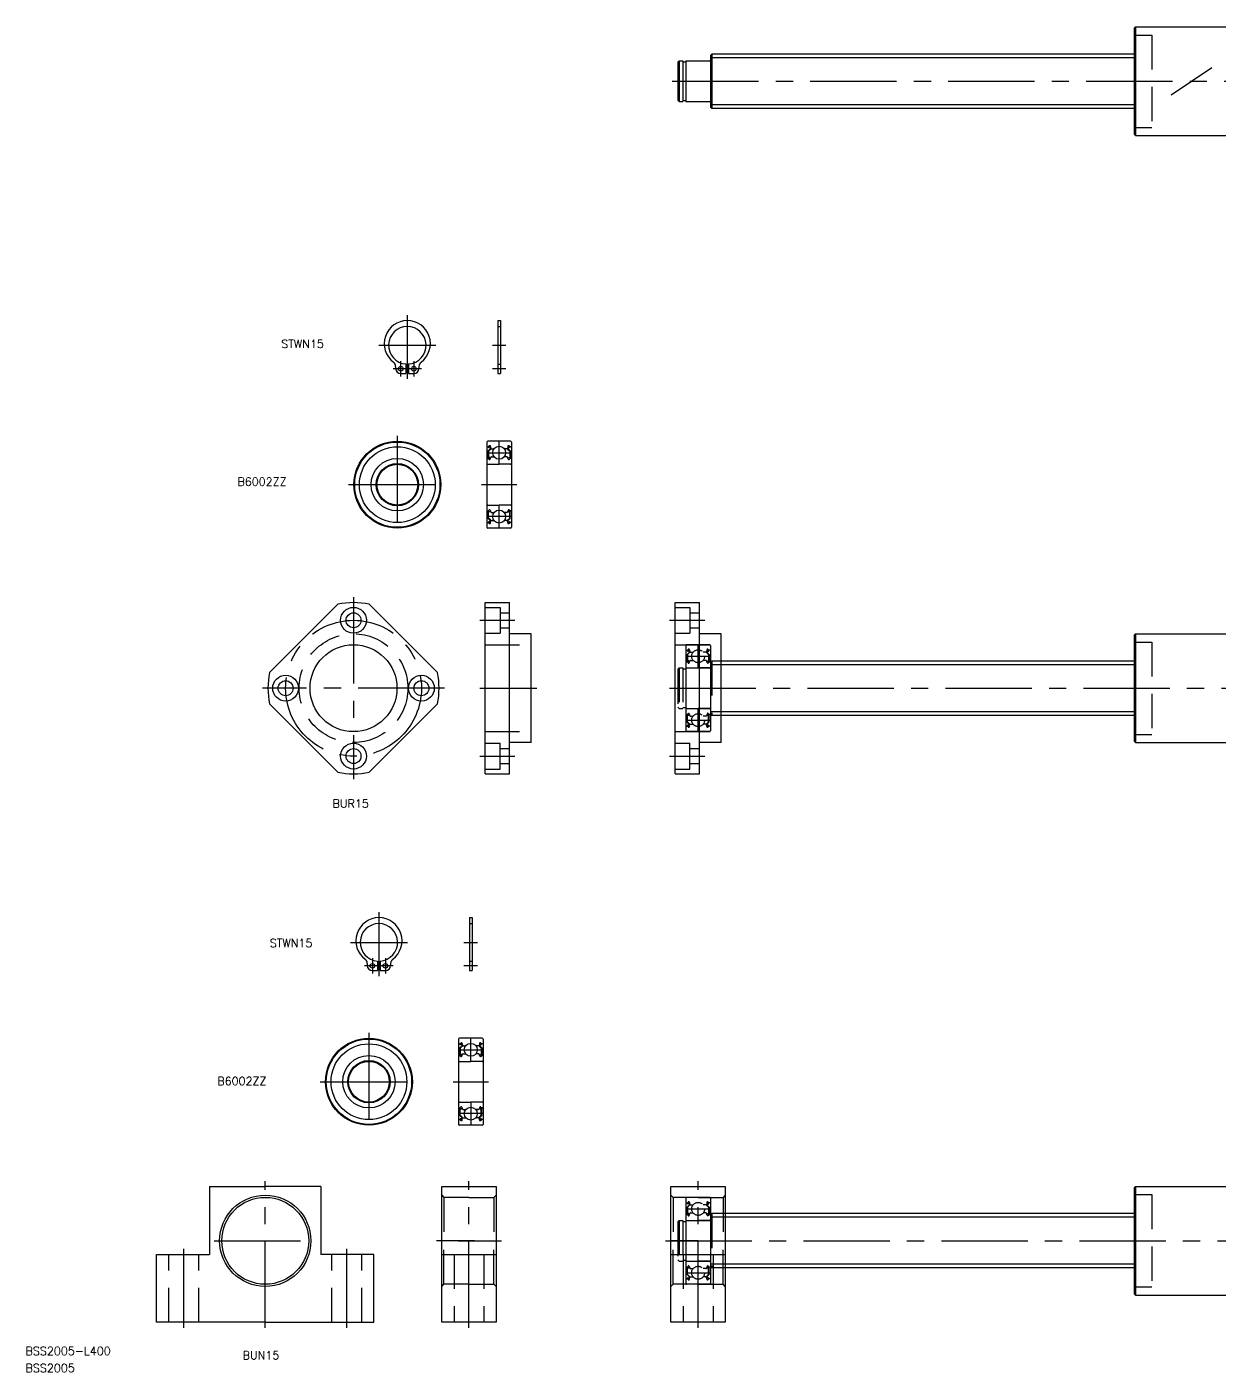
# Model space of a CAD drawing. Extents: x -88 to 787, y -48 to 509.
# Drawn here: x -87.8 to 351.2, y -48.3 to 446.9 of the extents above; entities that cross this region are included whole.
import ezdxf

# ---------------------------------------------------------------- set-up
doc = ezdxf.new("R2010")
doc.units = 0
doc.linetypes.add('CENTER', pattern=[50.8, 31.75, -6.35, 6.35, -6.35])
doc.linetypes.add('DASHED', pattern=[19.05, 12.7, -6.35])
doc.layers.get('0').update_dxf_attribs({"linetype": 'CONTINUOUS'})
doc.layers.add('CENTER', color=1, linetype='CENTER')
doc.styles.get("Standard").update_dxf_attribs({"font": 'txt.shx', "height": 3, "bigfont": 'bigfont.shx'})

msp = doc.modelspace()

# ---------------------------------------------------------------- linework, layer by layer
at = {"color": 7, "linetype": 'CONTINUOUS'}
for p, q in [((319.87, 446.43), (320.37, 446.93)), ((319.87, 446.43), (319.87, 407.43)), ((320.37, 446.93), (320.37, 406.93)), ((320.37, 446.93), (355.87, 446.93)), ((164.37, 436.93), (163.87, 436.43)), ((163.87, 436.43), (163.87, 417.43)), ((319.87, 436.93), (164.37, 436.93)), ((164.37, 436.93), (164.37, 416.93)), ((152.37, 434.43), (151.87, 433.93)), ((151.87, 433.93), (151.87, 419.93)), ((152.37, 434.43), (152.37, 419.43)), ((152.37, 434.43), (153.72, 434.43)), ((153.72, 434.43), (153.72, 419.43)), ((153.72, 434.08), (154.87, 434.08)), ((154.87, 434.43), (154.87, 419.43)), ((154.87, 434.43), (163.67, 434.43)), ((151.87, 419.93), (152.37, 419.43)), ((152.37, 419.43), (153.72, 419.43)), ((153.72, 419.78), (154.87, 419.78)), ((154.87, 419.43), (163.67, 419.43)), ((163.87, 417.43), (164.37, 416.93)), ((319.87, 416.93), (164.37, 416.93)), ((320.37, 406.93), (319.87, 407.43)), ((320.37, 406.93), (355.87, 406.93)), ((85.62, 338.81), (85.62, 319.31)), ((85.62, 338.81), (86.62, 338.81)), ((86.62, 338.81), (86.62, 319.31)), ((48, 321.96), (48, 321.21)), ((51.8, 322.83), (51.8, 319.31)), ((51.8, 321.95), (51.8, 321.95)), ((52.8, 322.83), (52.8, 319.31)), ((56.6, 321.96), (56.6, 321.21)), ((49.9, 319.31), (51.8, 319.31)), ((51.8, 321.07), (51.8, 321.07)), ((52.8, 319.31), (54.7, 319.31)), ((85.62, 319.31), (86.62, 319.31)), ((81.62, 294.1), (81.62, 262.7)), ((81.72, 292.35), (82.18, 292.35)), ((86.12, 294.4), (81.92, 294.4)), ((82.18, 292.35), (82.43, 292.65)), ((82.33, 292.22), (82.59, 292.52)), ((82.49, 292.09), (82.33, 292.22)), ((82.76, 292.46), (82.8, 291.58)), ((82.96, 292.48), (83.02, 291.74)), ((90.32, 294.4), (86.12, 294.4)), ((89.28, 292.48), (89.22, 291.74)), ((89.48, 292.46), (89.44, 291.58)), ((89.91, 292.22), (89.66, 292.52)), ((89.76, 292.09), (89.91, 292.22)), ((90.06, 292.35), (89.81, 292.65)), ((90.52, 292.35), (90.06, 292.35)), ((90.62, 294.1), (90.62, 262.7)), ((81.82, 288.05), (82.12, 288.05)), ((82.8, 291.58), (82.05, 290.83)), ((82.05, 290.83), (82.05, 288.45)), ((82.12, 288.05), (82.4, 287.72)), ((82.36, 291.94), (82.21, 292.07)), ((83, 291.5), (82.25, 290.75)), ((82.25, 290.75), (82.25, 288.45)), ((82.7, 288.45), (82.25, 288.45)), ((82.25, 288.25), (82.7, 288.25)), ((82.36, 291.94), (82.49, 292.09)), ((82.55, 287.65), (82.62, 287.65)), ((82.7, 288.25), (82.7, 288.45)), ((82.8, 287.78), (83.07, 288.52)), ((83, 291.97), (83, 291.5)), ((83.12, 291.65), (84.27, 291.65)), ((83.26, 288.65), (84.27, 288.65)), ((89.12, 291.65), (87.97, 291.65)), ((88.98, 288.65), (87.97, 288.65)), ((89.44, 287.78), (89.17, 288.52)), ((89.24, 291.97), (89.24, 291.5)), ((89.24, 291.5), (89.99, 290.75)), ((89.44, 291.58), (90.19, 290.83)), ((89.54, 288.25), (89.54, 288.45)), ((89.54, 288.45), (89.99, 288.45)), ((89.99, 288.25), (89.54, 288.25)), ((89.69, 287.65), (89.63, 287.65)), ((89.88, 291.94), (89.76, 292.09)), ((90.12, 288.05), (89.85, 287.72)), ((89.88, 291.94), (90.04, 292.07)), ((89.99, 290.75), (89.99, 288.45)), ((90.42, 288.05), (90.12, 288.05)), ((90.19, 290.83), (90.19, 288.45)), ((81.92, 285.9), (86.12, 285.9)), ((90.32, 285.9), (86.12, 285.9)), ((81.82, 268.75), (82.12, 268.75)), ((81.92, 270.9), (86.12, 270.9)), ((82.05, 265.97), (82.05, 268.35)), ((82.12, 268.75), (82.4, 269.08)), ((82.25, 268.55), (82.7, 268.55)), ((82.25, 266.05), (82.25, 268.35)), ((82.7, 268.35), (82.25, 268.35)), ((82.55, 269.15), (82.62, 269.15)), ((82.7, 268.55), (82.7, 268.35)), ((82.8, 269.02), (83.07, 268.28)), ((83.2, 270.9), (83.2, 270.9)), ((83.26, 268.15), (84.27, 268.15)), ((84.17, 270.9), (84.17, 270.9)), ((90.32, 270.9), (86.12, 270.9)), ((88.98, 268.15), (87.97, 268.15)), ((89.44, 269.02), (89.17, 268.28)), ((89.54, 268.55), (89.54, 268.35)), ((89.99, 268.55), (89.54, 268.55)), ((89.54, 268.35), (89.99, 268.35)), ((89.69, 269.15), (89.63, 269.15)), ((90.12, 268.75), (89.85, 269.08)), ((89.99, 266.05), (89.99, 268.35)), ((90.42, 268.75), (90.12, 268.75)), ((90.19, 265.97), (90.19, 268.35)), ((81.72, 264.45), (82.18, 264.45)), ((82.8, 265.22), (82.05, 265.97)), ((82.18, 264.45), (82.43, 264.15)), ((82.36, 264.86), (82.21, 264.73)), ((83, 265.3), (82.25, 266.05)), ((82.49, 264.71), (82.33, 264.58)), ((82.33, 264.58), (82.59, 264.28)), ((82.36, 264.86), (82.49, 264.71)), ((82.76, 264.34), (82.8, 265.22)), ((82.96, 264.32), (83.02, 265.06)), ((83, 264.83), (83, 265.3)), ((83.12, 265.15), (84.27, 265.15)), ((89.12, 265.15), (87.97, 265.15)), ((89.28, 264.32), (89.22, 265.06)), ((89.24, 265.3), (89.99, 266.05)), ((89.24, 264.83), (89.24, 265.3)), ((89.44, 265.22), (90.19, 265.97)), ((89.48, 264.34), (89.44, 265.22)), ((89.91, 264.58), (89.66, 264.28)), ((89.88, 264.86), (89.76, 264.71)), ((89.76, 264.71), (89.91, 264.58)), ((90.06, 264.45), (89.81, 264.15)), ((89.88, 264.86), (90.04, 264.73)), ((90.52, 264.45), (90.06, 264.45)), ((90.32, 262.4), (81.92, 262.4)), ((90.32, 262.4), (86.12, 262.4)), ((1.54, 209.27), (26.69, 234.42)), ((38.31, 234.42), (63.46, 209.27)), ((80.95, 171.96), (80.95, 234.96)), ((80.95, 234.96), (89.95, 234.96)), ((89.95, 171.96), (89.95, 234.96)), ((150.87, 171.96), (150.87, 234.96)), ((150.87, 234.96), (159.87, 234.96)), ((159.87, 171.96), (159.87, 234.96)), ((97.95, 223.46), (89.95, 223.46)), ((97.95, 183.46), (97.95, 223.46)), ((167.87, 223.46), (159.87, 223.46)), ((167.87, 183.46), (167.87, 223.46)), ((319.87, 222.96), (320.37, 223.46)), ((319.87, 222.96), (319.87, 183.96)), ((320.37, 223.46), (355.87, 223.46)), ((320.37, 223.46), (320.37, 183.46)), ((319.87, 213.46), (167.87, 213.46)), ((167.87, 212.11), (163.87, 212.11)), ((1.54, 197.65), (26.69, 172.5)), ((38.31, 172.5), (63.46, 197.65)), ((167.87, 194.81), (163.87, 194.81)), ((319.87, 193.46), (167.87, 193.46)), ((97.95, 183.46), (89.95, 183.46)), ((167.87, 183.46), (159.87, 183.46)), ((320.37, 183.46), (319.87, 183.96)), ((320.37, 183.46), (355.87, 183.46)), ((80.95, 171.96), (89.95, 171.96)), ((150.87, 171.96), (159.87, 171.96)), ((75.17, 118.99), (75.17, 99.49)), ((75.17, 118.99), (76.17, 118.99)), ((76.17, 118.99), (76.17, 99.49)), ((37.55, 102.14), (37.55, 101.39)), ((39.45, 99.49), (41.35, 99.49)), ((41.35, 103.01), (41.35, 99.49)), ((41.35, 102.13), (41.35, 102.13)), ((41.35, 101.25), (41.35, 101.25)), ((42.35, 103.01), (42.35, 99.49)), ((42.35, 99.49), (44.25, 99.49)), ((46.15, 102.14), (46.15, 101.39)), ((75.17, 99.49), (76.17, 99.49)), ((75.67, 74.58), (71.47, 74.58)), ((79.87, 74.58), (75.67, 74.58)), ((71.17, 74.28), (71.17, 42.88)), ((71.27, 72.53), (71.73, 72.53)), ((72.35, 71.77), (71.6, 71.02)), ((71.6, 71.02), (71.6, 68.63)), ((71.73, 72.53), (71.98, 72.83)), ((71.91, 72.12), (71.75, 72.25)), ((72.55, 71.68), (71.8, 70.93)), ((71.8, 70.93), (71.8, 68.63)), ((71.88, 72.41), (72.13, 72.7)), ((72.04, 72.28), (71.88, 72.41)), ((71.91, 72.12), (72.04, 72.28)), ((72.31, 72.64), (72.35, 71.77)), ((72.51, 72.67), (72.57, 71.93)), ((72.55, 72.15), (72.55, 71.68)), ((72.67, 71.83), (73.82, 71.83)), ((78.67, 71.83), (77.52, 71.83)), ((78.83, 72.67), (78.77, 71.93)), ((78.79, 72.15), (78.79, 71.68)), ((78.79, 71.68), (79.54, 70.93)), ((79.03, 72.64), (78.99, 71.77)), ((78.99, 71.77), (79.74, 71.02)), ((79.46, 72.41), (79.21, 72.7)), ((79.3, 72.28), (79.46, 72.41)), ((79.43, 72.12), (79.3, 72.28)), ((79.61, 72.53), (79.36, 72.83)), ((79.43, 72.12), (79.58, 72.25)), ((79.54, 70.93), (79.54, 68.63)), ((80.07, 72.53), (79.61, 72.53)), ((79.74, 71.02), (79.74, 68.63)), ((80.17, 74.28), (80.17, 42.88)), ((71.37, 68.23), (71.67, 68.23)), ((71.47, 66.08), (75.67, 66.08)), ((71.67, 68.23), (71.94, 67.91)), ((72.25, 68.63), (71.8, 68.63)), ((71.8, 68.43), (72.25, 68.43)), ((72.1, 67.83), (72.16, 67.83)), ((72.25, 68.43), (72.25, 68.63)), ((72.35, 67.97), (72.62, 68.7)), ((72.81, 68.83), (73.82, 68.83)), ((79.87, 66.08), (75.67, 66.08)), ((78.53, 68.83), (77.52, 68.83)), ((78.99, 67.97), (78.72, 68.7)), ((79.09, 68.63), (79.54, 68.63)), ((79.09, 68.43), (79.09, 68.63)), ((79.54, 68.43), (79.09, 68.43)), ((79.24, 67.83), (79.18, 67.83)), ((79.67, 68.23), (79.39, 67.91)), ((79.97, 68.23), (79.67, 68.23)), ((71.47, 51.08), (75.67, 51.08)), ((72.74, 51.08), (72.74, 51.08)), ((73.72, 51.08), (73.72, 51.08)), ((79.87, 51.08), (75.67, 51.08)), ((71.27, 44.63), (71.73, 44.63)), ((71.37, 48.93), (71.67, 48.93)), ((71.6, 46.15), (71.6, 48.53)), ((72.35, 45.4), (71.6, 46.15)), ((71.67, 48.93), (71.94, 49.26)), ((71.73, 44.63), (71.98, 44.34)), ((71.91, 45.04), (71.75, 44.92)), ((71.8, 48.73), (72.25, 48.73)), ((71.8, 46.23), (71.8, 48.53)), ((72.25, 48.53), (71.8, 48.53)), ((72.55, 45.48), (71.8, 46.23)), ((72.04, 44.89), (71.88, 44.76)), ((71.88, 44.76), (72.13, 44.47)), ((71.91, 45.04), (72.04, 44.89)), ((72.1, 49.33), (72.16, 49.33)), ((72.25, 48.73), (72.25, 48.53)), ((72.31, 44.52), (72.35, 45.4)), ((72.35, 49.2), (72.62, 48.47)), ((72.51, 44.5), (72.57, 45.24)), ((72.55, 45.01), (72.55, 45.48)), ((72.67, 45.33), (73.82, 45.33)), ((72.81, 48.33), (73.82, 48.33)), ((78.53, 48.33), (77.52, 48.33)), ((78.67, 45.33), (77.52, 45.33)), ((78.99, 49.2), (78.72, 48.47)), ((78.83, 44.5), (78.77, 45.24)), ((78.79, 45.48), (79.54, 46.23)), ((78.79, 45.01), (78.79, 45.48)), ((78.99, 45.4), (79.74, 46.15)), ((79.03, 44.52), (78.99, 45.4)), ((79.54, 48.73), (79.09, 48.73)), ((79.09, 48.73), (79.09, 48.53)), ((79.09, 48.53), (79.54, 48.53)), ((79.24, 49.33), (79.18, 49.33)), ((79.46, 44.76), (79.21, 44.47)), ((79.43, 45.04), (79.3, 44.89)), ((79.3, 44.89), (79.46, 44.76)), ((79.61, 44.63), (79.36, 44.34)), ((79.67, 48.93), (79.39, 49.26)), ((79.43, 45.04), (79.58, 44.92)), ((79.54, 46.23), (79.54, 48.53)), ((80.07, 44.63), (79.61, 44.63)), ((79.97, 48.93), (79.67, 48.93)), ((79.74, 46.15), (79.74, 48.53)), ((79.87, 42.58), (71.47, 42.58)), ((79.87, 42.58), (75.67, 42.58)), ((-20.5, 20), (0, 20)), ((-20.5, 20), (-20.5, -5)), ((20.5, 20), (0, 20)), ((20.5, 20), (20.5, -5)), ((65, -30), (65, 20)), ((65, 20), (85, 20)), ((85, 20), (85, -30)), ((149.37, -30), (149.37, 20)), ((149.37, 20), (169.37, 20)), ((169.37, 20), (169.37, -30)), ((319.87, 19.5), (320.37, 20)), ((320.37, 20), (355.87, 20)), ((320.37, 20), (320.37, -20)), ((319.87, 19.5), (319.87, -19.5)), ((319.87, 10), (169.37, 10)), ((169.37, 8.65), (163.87, 8.65)), ((-40, -30), (-40, -5)), ((40, -30), (40, -5)), ((65, -5), (85, -5)), ((149.37, -5), (169.37, -5)), ((169.37, -8.65), (163.87, -8.65)), ((319.87, -10), (169.37, -10)), ((320.37, -20), (319.87, -19.5)), ((320.37, -20), (355.87, -20)), ((0, -30), (-40, -30)), ((0, -30), (40, -30)), ((85, -30), (65, -30)), ((169.37, -30), (149.37, -30))]:
    msp.add_line(p, q, dxfattribs=at)
at = {"color": 3, "linetype": 'DASHED'}
for p, q in [((319.87, 443.93), (326.37, 443.93)), ((326.37, 443.93), (326.37, 409.93)), ((319.87, 409.93), (326.37, 409.93)), ((85.62, 336.61), (86.62, 336.61)), ((85.62, 322.81), (86.62, 322.81)), ((80.95, 233.21), (86.45, 233.21)), ((86.45, 233.21), (86.45, 223.71)), ((150.87, 233.21), (156.37, 233.21)), ((156.37, 233.21), (156.37, 223.71)), ((86.45, 231.21), (89.95, 231.21)), ((156.37, 231.21), (159.87, 231.21)), ((80.95, 223.71), (86.45, 223.71)), ((86.45, 225.71), (89.95, 225.71)), ((150.87, 223.71), (156.37, 223.71)), ((156.37, 225.71), (159.87, 225.71)), ((80.95, 219.46), (97.95, 219.46)), ((150.87, 219.46), (167.87, 219.46)), ((154.87, 219.16), (154.87, 187.76)), ((159.37, 219.46), (155.17, 219.46)), ((163.57, 219.46), (159.37, 219.46)), ((163.87, 219.16), (163.87, 187.76)), ((319.87, 220.46), (326.37, 220.46)), ((326.37, 220.46), (326.37, 186.46)), ((154.97, 217.41), (155.43, 217.41)), ((155.07, 213.11), (155.37, 213.11)), ((156.05, 216.64), (155.3, 215.89)), ((155.3, 215.89), (155.3, 213.51)), ((155.37, 213.11), (155.65, 212.78)), ((155.43, 217.41), (155.68, 217.71)), ((155.61, 217), (155.46, 217.13)), ((156.25, 216.56), (155.5, 215.81)), ((155.5, 215.81), (155.5, 213.51)), ((155.95, 213.51), (155.5, 213.51)), ((155.5, 213.31), (155.95, 213.31)), ((155.58, 217.28), (155.83, 217.58)), ((155.74, 217.15), (155.58, 217.28)), ((155.61, 217), (155.74, 217.15)), ((155.95, 213.31), (155.95, 213.51)), ((156.01, 217.52), (156.05, 216.64)), ((156.05, 212.84), (156.32, 213.58)), ((156.21, 217.54), (156.27, 216.8)), ((156.25, 217.03), (156.25, 216.56)), ((156.37, 216.71), (157.52, 216.71)), ((156.51, 213.71), (157.52, 213.71)), ((162.37, 216.71), (161.22, 216.71)), ((162.23, 213.71), (161.22, 213.71)), ((162.69, 212.84), (162.42, 213.58)), ((162.53, 217.54), (162.47, 216.8)), ((162.49, 217.03), (162.49, 216.56)), ((162.49, 216.56), (163.24, 215.81)), ((162.73, 217.52), (162.69, 216.64)), ((162.69, 216.64), (163.44, 215.89)), ((162.79, 213.51), (163.24, 213.51)), ((162.79, 213.31), (162.79, 213.51)), ((163.24, 213.31), (162.79, 213.31)), ((163.16, 217.28), (162.91, 217.58)), ((163.01, 217.15), (163.16, 217.28)), ((163.13, 217), (163.01, 217.15)), ((163.31, 217.41), (163.06, 217.71)), ((163.37, 213.11), (163.1, 212.78)), ((163.13, 217), (163.29, 217.13)), ((163.24, 215.81), (163.24, 213.51)), ((163.77, 217.41), (163.31, 217.41)), ((163.67, 213.11), (163.37, 213.11)), ((163.44, 215.89), (163.44, 213.51)), ((164.37, 213.46), (163.87, 212.96)), ((164.37, 213.46), (164.37, 193.46)), ((167.87, 213.46), (164.37, 213.46)), ((152.37, 210.96), (151.87, 210.46)), ((151.87, 210.46), (151.87, 196.46)), ((152.37, 210.96), (152.37, 195.96)), ((152.37, 210.96), (153.72, 210.96)), ((153.72, 210.96), (153.72, 195.96)), ((153.72, 210.61), (154.87, 210.61)), ((154.87, 210.96), (154.87, 195.96)), ((154.87, 210.96), (163.67, 210.96)), ((155.17, 210.96), (159.37, 210.96)), ((155.8, 212.71), (155.87, 212.71)), ((163.57, 210.96), (159.37, 210.96)), ((162.94, 212.71), (162.88, 212.71)), ((163.87, 212.96), (163.87, 193.96)), ((151.87, 196.46), (152.37, 195.96)), ((152.37, 195.96), (153.72, 195.96)), ((153.72, 196.31), (154.87, 196.31)), ((154.87, 195.96), (163.67, 195.96)), ((155.07, 193.81), (155.37, 193.81)), ((155.17, 195.96), (159.37, 195.96)), ((155.3, 191.03), (155.3, 193.41)), ((155.37, 193.81), (155.65, 194.14)), ((155.5, 193.61), (155.95, 193.61)), ((155.5, 191.11), (155.5, 193.41)), ((155.95, 193.41), (155.5, 193.41)), ((155.8, 194.21), (155.87, 194.21)), ((155.95, 193.61), (155.95, 193.41)), ((156.05, 194.08), (156.32, 193.34)), ((156.45, 195.96), (156.45, 195.96)), ((156.51, 193.21), (157.52, 193.21)), ((157.42, 195.96), (157.42, 195.96)), ((163.57, 195.96), (159.37, 195.96)), ((162.23, 193.21), (161.22, 193.21)), ((162.69, 194.08), (162.42, 193.34)), ((163.24, 193.61), (162.79, 193.61)), ((162.79, 193.61), (162.79, 193.41)), ((162.79, 193.41), (163.24, 193.41)), ((162.94, 194.21), (162.88, 194.21)), ((163.37, 193.81), (163.1, 194.14)), ((163.24, 191.11), (163.24, 193.41)), ((163.67, 193.81), (163.37, 193.81)), ((163.44, 191.03), (163.44, 193.41)), ((163.87, 193.96), (164.37, 193.46)), ((167.87, 193.46), (164.37, 193.46)), ((154.97, 189.51), (155.43, 189.51)), ((156.05, 190.28), (155.3, 191.03)), ((155.43, 189.51), (155.68, 189.21)), ((155.61, 189.92), (155.46, 189.79)), ((156.25, 190.36), (155.5, 191.11)), ((155.74, 189.77), (155.58, 189.64)), ((155.58, 189.64), (155.83, 189.34)), ((155.61, 189.92), (155.74, 189.77)), ((156.01, 189.4), (156.05, 190.28)), ((156.21, 189.38), (156.27, 190.12)), ((156.25, 189.89), (156.25, 190.36)), ((156.37, 190.21), (157.52, 190.21)), ((162.37, 190.21), (161.22, 190.21)), ((162.53, 189.38), (162.47, 190.12)), ((162.49, 190.36), (163.24, 191.11)), ((162.49, 189.89), (162.49, 190.36)), ((162.69, 190.28), (163.44, 191.03)), ((162.73, 189.4), (162.69, 190.28)), ((163.16, 189.64), (162.91, 189.34)), ((163.13, 189.92), (163.01, 189.77)), ((163.01, 189.77), (163.16, 189.64)), ((163.31, 189.51), (163.06, 189.21)), ((163.13, 189.92), (163.29, 189.79)), ((163.77, 189.51), (163.31, 189.51)), ((80.95, 187.46), (97.95, 187.46)), ((150.87, 187.46), (167.87, 187.46)), ((163.57, 187.46), (155.17, 187.46)), ((163.57, 187.46), (159.37, 187.46)), ((319.87, 186.46), (326.37, 186.46)), ((80.95, 183.21), (86.45, 183.21)), ((86.45, 173.71), (86.45, 183.21)), ((86.45, 181.21), (89.95, 181.21)), ((150.87, 183.21), (156.37, 183.21)), ((156.37, 173.71), (156.37, 183.21)), ((156.37, 181.21), (159.87, 181.21)), ((80.95, 173.71), (86.45, 173.71)), ((86.45, 175.71), (89.95, 175.71)), ((150.87, 173.71), (156.37, 173.71)), ((156.37, 175.71), (159.87, 175.71)), ((75.17, 116.79), (76.17, 116.79)), ((75.17, 102.99), (76.17, 102.99)), ((65, 16.8), (65.8, 16)), ((65.8, 16), (65.8, 0)), ((75, 16), (65.8, 16)), ((75, 16), (84.2, 16)), ((85, 16.8), (84.2, 16)), ((84.2, 16), (84.2, 0)), ((149.37, 16.8), (150.17, 16)), ((150.17, 16), (150.17, 0)), ((159.37, 16), (150.17, 16)), ((154.87, 15.7), (154.87, -15.7)), ((159.37, 16), (155.17, 16)), ((159.37, 16), (168.57, 16)), ((163.57, 16), (159.37, 16)), ((163.87, 15.7), (163.87, -15.7)), ((169.37, 16.8), (168.57, 16)), ((168.57, 16), (168.57, 0)), ((319.87, 17), (326.37, 17)), ((326.37, 17), (326.37, -17)), ((154.97, 13.95), (155.43, 13.95)), ((156.05, 13.18), (155.3, 12.43)), ((155.3, 12.43), (155.3, 10.05)), ((155.43, 13.95), (155.68, 14.25)), ((155.61, 13.54), (155.46, 13.67)), ((156.25, 13.1), (155.5, 12.35)), ((155.5, 12.35), (155.5, 10.05)), ((155.95, 10.05), (155.5, 10.05)), ((155.58, 13.82), (155.83, 14.12)), ((155.74, 13.69), (155.58, 13.82)), ((155.61, 13.54), (155.74, 13.69)), ((155.95, 9.85), (155.95, 10.05)), ((156.01, 14.06), (156.05, 13.18)), ((156.05, 9.38), (156.32, 10.12)), ((156.21, 14.08), (156.27, 13.34)), ((156.25, 13.57), (156.25, 13.1)), ((156.37, 13.25), (157.52, 13.25)), ((156.51, 10.25), (157.52, 10.25)), ((162.37, 13.25), (161.22, 13.25)), ((162.23, 10.25), (161.22, 10.25)), ((162.69, 9.38), (162.42, 10.12)), ((162.53, 14.08), (162.47, 13.34)), ((162.49, 13.57), (162.49, 13.1)), ((162.49, 13.1), (163.24, 12.35)), ((162.73, 14.06), (162.69, 13.18)), ((162.69, 13.18), (163.44, 12.43)), ((162.79, 10.05), (163.24, 10.05)), ((162.79, 9.85), (162.79, 10.05)), ((163.16, 13.82), (162.91, 14.12)), ((163.01, 13.69), (163.16, 13.82)), ((163.13, 13.54), (163.01, 13.69)), ((163.31, 13.95), (163.06, 14.25)), ((163.13, 13.54), (163.29, 13.67)), ((163.24, 12.35), (163.24, 10.05)), ((163.77, 13.95), (163.31, 13.95)), ((163.44, 12.43), (163.44, 10.05)), ((164.37, 10), (163.87, 9.5)), ((164.37, 10), (164.37, -10)), ((169.37, 10), (164.37, 10)), ((152.37, 7.5), (151.87, 7)), ((151.87, 7), (151.87, -7)), ((152.37, 7.5), (152.37, -7.5)), ((152.37, 7.5), (153.72, 7.5)), ((153.72, 7.5), (153.72, -7.5)), ((153.72, 7.15), (154.87, 7.15)), ((154.87, 7.5), (154.87, -7.5)), ((154.87, 7.5), (163.67, 7.5)), ((155.07, 9.65), (155.37, 9.65)), ((155.17, 7.5), (159.37, 7.5)), ((155.37, 9.65), (155.65, 9.32)), ((155.5, 9.85), (155.95, 9.85)), ((155.8, 9.25), (155.87, 9.25)), ((163.57, 7.5), (159.37, 7.5)), ((163.24, 9.85), (162.79, 9.85)), ((162.94, 9.25), (162.88, 9.25)), ((163.37, 9.65), (163.1, 9.32)), ((163.67, 9.65), (163.37, 9.65)), ((163.87, 9.5), (163.87, -9.5)), ((65.8, -16), (65.8, 0)), ((84.2, -16), (84.2, 0)), ((150.17, -16), (150.17, 0)), ((168.57, -16), (168.57, 0)), ((-35.5, -30), (-35.5, -5)), ((-24.5, -30), (-24.5, -5)), ((24.5, -30), (24.5, -5)), ((35.5, -30), (35.5, -5)), ((69.5, -5), (69.5, -30)), ((80.5, -5), (80.5, -30)), ((151.87, -7), (152.37, -7.5)), ((152.37, -7.5), (153.72, -7.5)), ((153.72, -7.15), (154.87, -7.15)), ((153.87, -5), (153.87, -30)), ((154.87, -7.5), (163.67, -7.5)), ((155.07, -9.65), (155.37, -9.65)), ((155.17, -7.5), (159.37, -7.5)), ((155.37, -9.65), (155.65, -9.32)), ((155.5, -9.85), (155.95, -9.85)), ((155.8, -9.25), (155.87, -9.25)), ((155.95, -9.85), (155.95, -10.05)), ((156.05, -9.38), (156.32, -10.12)), ((156.45, -7.5), (156.45, -7.5)), ((157.42, -7.5), (157.42, -7.5)), ((163.57, -7.5), (159.37, -7.5)), ((162.69, -9.38), (162.42, -10.12)), ((163.24, -9.85), (162.79, -9.85)), ((162.79, -9.85), (162.79, -10.05)), ((162.94, -9.25), (162.88, -9.25)), ((163.37, -9.65), (163.1, -9.32)), ((163.67, -9.65), (163.37, -9.65)), ((163.87, -9.5), (164.37, -10)), ((164.87, -5), (164.87, -30)), ((154.97, -13.95), (155.43, -13.95)), ((155.3, -12.43), (155.3, -10.05)), ((156.05, -13.18), (155.3, -12.43)), ((155.43, -13.95), (155.68, -14.25)), ((155.61, -13.54), (155.46, -13.67)), ((155.5, -12.35), (155.5, -10.05)), ((155.95, -10.05), (155.5, -10.05)), ((156.25, -13.1), (155.5, -12.35)), ((155.74, -13.69), (155.58, -13.82)), ((155.58, -13.82), (155.83, -14.12)), ((155.61, -13.54), (155.74, -13.69)), ((156.01, -14.06), (156.05, -13.18)), ((156.21, -14.08), (156.27, -13.34)), ((156.25, -13.57), (156.25, -13.1)), ((156.37, -13.25), (157.52, -13.25)), ((156.51, -10.25), (157.52, -10.25)), ((162.23, -10.25), (161.22, -10.25)), ((162.37, -13.25), (161.22, -13.25)), ((162.53, -14.08), (162.47, -13.34)), ((162.49, -13.1), (163.24, -12.35)), ((162.49, -13.57), (162.49, -13.1)), ((162.69, -13.18), (163.44, -12.43)), ((162.73, -14.06), (162.69, -13.18)), ((162.79, -10.05), (163.24, -10.05)), ((163.16, -13.82), (162.91, -14.12)), ((163.13, -13.54), (163.01, -13.69)), ((163.01, -13.69), (163.16, -13.82)), ((163.31, -13.95), (163.06, -14.25)), ((163.13, -13.54), (163.29, -13.67)), ((163.24, -12.35), (163.24, -10.05)), ((163.77, -13.95), (163.31, -13.95)), ((163.44, -12.43), (163.44, -10.05)), ((169.37, -10), (164.37, -10)), ((65, -16.8), (65.8, -16)), ((75, -16), (65.8, -16)), ((75, -16), (84.2, -16)), ((85, -16.8), (84.2, -16)), ((149.37, -16.8), (150.17, -16)), ((159.37, -16), (150.17, -16)), ((163.57, -16), (155.17, -16)), ((159.37, -16), (168.57, -16)), ((163.57, -16), (159.37, -16)), ((169.37, -16.8), (168.57, -16)), ((319.87, -17), (326.37, -17))]:
    msp.add_line(p, q, dxfattribs=at)
at = {"color": 3, "linetype": 'CONTINUOUS'}
for p, q in [((319.87, 435.58), (163.87, 435.58)), ((319.87, 418.28), (163.87, 418.28)), ((319.87, 212.11), (167.87, 212.11)), ((319.87, 194.81), (167.87, 194.81)), ((319.87, 8.65), (169.37, 8.65)), ((319.87, -8.65), (169.37, -8.65))]:
    msp.add_line(p, q, dxfattribs=at)
at = {"color": 7, "linetype": 'CONTINUOUS'}
for points in [[(-40, -5), (-20.5, -5)], [(40, -5), (20.5, -5)]]:
    msp.add_lwpolyline(points, dxfattribs=at)
for centre, radius in [((49.9, 321.06), 0.85), ((54.7, 321.06), 0.85), ((48.62, 278.4), 16), ((48.62, 278.4), 15.7), ((48.62, 278.4), 13.95), ((86.12, 290.15), 2.38), ((48.62, 278.4), 9.65), ((48.62, 278.4), 7.8), ((48.62, 278.4), 7.5), ((86.12, 266.65), 2.38), ((32.5, 228.46), 4.75), ((32.5, 228.46), 2.75), ((32.5, 203.46), 16), ((7.5, 203.46), 4.75), ((57.5, 203.46), 4.75), ((7.5, 203.46), 2.75), ((57.5, 203.46), 2.75), ((32.5, 178.46), 4.75), ((32.5, 178.46), 2.75), ((39.45, 101.24), 0.85), ((44.25, 101.24), 0.85), ((38.17, 58.58), 16), ((38.17, 58.58), 15.7), ((38.17, 58.58), 13.95), ((75.67, 70.33), 2.38), ((38.17, 58.58), 9.65), ((38.17, 58.58), 7.8), ((38.17, 58.58), 7.5), ((75.67, 46.83), 2.38), ((0, 0), 16.8), ((0, 0), 16)]:
    msp.add_circle(centre, radius, dxfattribs=at)
at = {"color": 3, "linetype": 'DASHED'}
for centre, radius in [((32.5, 203.46), 20), ((159.37, 215.21), 2.38), ((159.37, 191.71), 2.38), ((159.37, 11.75), 2.38), ((159.37, -11.75), 2.38)]:
    msp.add_circle(centre, radius, dxfattribs=at)
at = {"color": 7, "linetype": 'CONTINUOUS'}
for centre, radius, start, end in [((163.67, 434.63), 0.2, 270, 0), ((163.67, 419.23), 0.2, 0, 90), ((52.3, 330.31), 8.5, 306.5949, 233.4051), ((52.3, 329.71), 6.9, 274.1555, 265.8445), ((46.1, 321.96), 1.9, 0, 53.4051), ((58.5, 321.96), 1.9, 126.5949, 180), ((49.9, 321.21), 1.9, 180, 270), ((54.7, 321.21), 1.9, 270, 0), ((81.92, 294.1), 0.3, 90, 180), ((81.72, 292.45), 0.1, 180, 270), ((82.34, 292.22), 0.2, 140.0002, 230.0848), ((82.66, 292.46), 0.3, 4.9968, 140.0002), ((82.66, 292.46), 0.1, 2.8198, 140.0033), ((89.58, 292.46), 0.3, 39.9998, 175.0032), ((89.58, 292.46), 0.1, 39.9967, 177.1802), ((89.91, 292.22), 0.2, 309.9152, 39.9998), ((90.32, 294.1), 0.3, 0, 90), ((90.52, 292.45), 0.1, 270, 0), ((81.82, 287.85), 0.2, 90, 180), ((82.25, 288.45), 0.2, 180, 270), ((82.55, 287.85), 0.2, 219.9962, 270), ((82.62, 287.85), 0.2, 270, 339.9919), ((83.12, 291.75), 0.1, 184.9968, 269.9995), ((83.26, 288.45), 0.2, 90, 159.9919), ((88.98, 288.45), 0.2, 20.0081, 90), ((89.12, 291.75), 0.1, 270.0005, 355.0032), ((89.63, 287.85), 0.2, 200.0081, 270), ((89.69, 287.85), 0.2, 270, 320.0038), ((89.99, 288.45), 0.2, 270, 0), ((90.42, 287.85), 0.2, 0, 90), ((81.92, 286.2), 0.3, 180, 270), ((90.32, 286.2), 0.3, 270, 0), ((81.92, 270.6), 0.3, 90, 180), ((81.82, 268.95), 0.2, 180, 270), ((82.25, 268.35), 0.2, 90, 180), ((82.55, 268.95), 0.2, 90, 140.0038), ((82.62, 268.95), 0.2, 20.0081, 90), ((83.26, 268.35), 0.2, 200.0081, 270), ((88.98, 268.35), 0.2, 270, 339.9919), ((89.63, 268.95), 0.2, 90, 159.9919), ((89.69, 268.95), 0.2, 39.9962, 90), ((89.99, 268.35), 0.2, 0, 90), ((90.32, 270.6), 0.3, 0, 90), ((90.42, 268.95), 0.2, 270, 0), ((81.72, 264.35), 0.1, 90, 180), ((81.92, 262.7), 0.3, 180, 270), ((82.34, 264.58), 0.2, 129.9152, 219.9998), ((82.66, 264.35), 0.3, 219.9998, 355.0032), ((82.66, 264.35), 0.1, 219.9967, 357.1802), ((83.12, 265.05), 0.1, 90.0005, 175.0032), ((89.12, 265.05), 0.1, 4.9968, 89.9995), ((89.58, 264.35), 0.3, 184.9968, 320.0002), ((89.58, 264.35), 0.1, 182.8198, 320.0033), ((89.91, 264.58), 0.2, 320.0002, 50.0848), ((90.32, 262.7), 0.3, 270, 0), ((90.52, 264.35), 0.1, 0, 90), ((32.5, 203.46), 31.5, 79.3713, 100.6287), ((32.5, 203.46), 31.5, 169.3713, 190.6287), ((32.5, 203.46), 31.5, 349.3713, 10.6287), ((32.5, 203.46), 31.5, 259.3713, 280.6287), ((41.85, 110.49), 8.5, 306.5949, 233.4051), ((41.85, 109.89), 6.9, 274.1555, 265.8445), ((35.65, 102.14), 1.9, 0, 53.4051), ((39.45, 101.39), 1.9, 180, 270), ((44.25, 101.39), 1.9, 270, 0), ((48.05, 102.14), 1.9, 126.5949, 180), ((71.47, 74.28), 0.3, 90, 180), ((79.87, 74.28), 0.3, 0, 90), ((71.27, 72.63), 0.1, 180, 270), ((71.88, 72.41), 0.2, 140.0002, 230.0848), ((72.21, 72.64), 0.3, 4.9968, 140.0002), ((72.21, 72.64), 0.1, 2.8198, 140.0033), ((72.67, 71.93), 0.1, 184.9968, 269.9995), ((78.67, 71.93), 0.1, 270.0005, 355.0032), ((79.13, 72.64), 0.3, 39.9998, 175.0032), ((79.13, 72.64), 0.1, 39.9967, 177.1802), ((79.46, 72.41), 0.2, 309.9152, 39.9998), ((80.07, 72.63), 0.1, 270, 0), ((71.37, 68.03), 0.2, 90, 180), ((71.47, 66.38), 0.3, 180, 270), ((71.8, 68.63), 0.2, 180, 270), ((72.1, 68.03), 0.2, 219.9962, 270), ((72.16, 68.03), 0.2, 270, 339.9919), ((72.81, 68.63), 0.2, 90, 159.9919), ((78.53, 68.63), 0.2, 20.0081, 90), ((79.18, 68.03), 0.2, 200.0081, 270), ((79.24, 68.03), 0.2, 270, 320.0038), ((79.54, 68.63), 0.2, 270, 0), ((79.87, 66.38), 0.3, 270, 0), ((79.97, 68.03), 0.2, 0, 90), ((71.47, 50.78), 0.3, 90, 180), ((79.87, 50.78), 0.3, 0, 90), ((71.37, 49.13), 0.2, 180, 270), ((71.27, 44.53), 0.1, 90, 180), ((71.8, 48.53), 0.2, 90, 180), ((71.88, 44.76), 0.2, 129.9152, 219.9998), ((72.1, 49.13), 0.2, 90, 140.0038), ((72.16, 49.13), 0.2, 20.0081, 90), ((72.67, 45.23), 0.1, 90.0005, 175.0032), ((72.81, 48.53), 0.2, 200.0081, 270), ((78.53, 48.53), 0.2, 270, 339.9919), ((78.67, 45.23), 0.1, 4.9968, 89.9995), ((79.18, 49.13), 0.2, 90, 159.9919), ((79.24, 49.13), 0.2, 39.9962, 90), ((79.54, 48.53), 0.2, 0, 90), ((79.46, 44.76), 0.2, 320.0002, 50.0848), ((79.97, 49.13), 0.2, 270, 0), ((80.07, 44.53), 0.1, 0, 90), ((71.47, 42.88), 0.3, 180, 270), ((72.21, 44.53), 0.3, 219.9998, 355.0032), ((72.21, 44.53), 0.1, 219.9967, 357.1802), ((79.13, 44.53), 0.3, 184.9968, 320.0002), ((79.13, 44.53), 0.1, 182.8198, 320.0033), ((79.87, 42.88), 0.3, 270, 0)]:
    msp.add_arc(centre, radius, start, end, dxfattribs=at)
at = {"color": 3, "linetype": 'DASHED'}
for centre, radius, start, end in [((155.17, 219.16), 0.3, 90, 180), ((163.57, 219.16), 0.3, 0, 90), ((154.97, 217.51), 0.1, 180, 270), ((155.07, 212.91), 0.2, 90, 180), ((155.5, 213.51), 0.2, 180, 270), ((155.58, 217.28), 0.2, 140.0002, 230.0848), ((155.91, 217.51), 0.3, 4.9968, 140.0002), ((155.91, 217.51), 0.1, 2.8198, 140.0033), ((156.37, 216.81), 0.1, 184.9968, 269.9995), ((156.51, 213.51), 0.2, 90, 159.9919), ((162.23, 213.51), 0.2, 20.0081, 90), ((162.37, 216.81), 0.1, 270.0005, 355.0032), ((162.83, 217.51), 0.3, 39.9998, 175.0032), ((162.83, 217.51), 0.1, 39.9967, 177.1802), ((163.24, 213.51), 0.2, 270, 0), ((163.16, 217.28), 0.2, 309.9152, 39.9998), ((163.67, 212.91), 0.2, 0, 90), ((163.77, 217.51), 0.1, 270, 0), ((155.17, 211.26), 0.3, 180, 270), ((155.8, 212.91), 0.2, 219.9962, 270), ((155.87, 212.91), 0.2, 270, 339.9919), ((162.88, 212.91), 0.2, 200.0081, 270), ((162.94, 212.91), 0.2, 270, 320.0038), ((163.57, 211.26), 0.3, 270, 0), ((163.67, 211.16), 0.2, 270, 0), ((155.17, 195.66), 0.3, 90, 180), ((155.07, 194.01), 0.2, 180, 270), ((155.5, 193.41), 0.2, 90, 180), ((155.8, 194.01), 0.2, 90, 140.0038), ((155.87, 194.01), 0.2, 20.0081, 90), ((156.51, 193.41), 0.2, 200.0081, 270), ((162.23, 193.41), 0.2, 270, 339.9919), ((162.88, 194.01), 0.2, 90, 159.9919), ((162.94, 194.01), 0.2, 39.9962, 90), ((163.24, 193.41), 0.2, 0, 90), ((163.57, 195.66), 0.3, 0, 90), ((163.67, 195.76), 0.2, 0, 90), ((163.67, 194.01), 0.2, 270, 0), ((154.97, 189.41), 0.1, 90, 180), ((155.58, 189.64), 0.2, 129.9152, 219.9998), ((155.91, 189.41), 0.3, 219.9998, 355.0032), ((155.91, 189.4), 0.1, 219.9967, 357.1802), ((156.37, 190.11), 0.1, 90.0005, 175.0032), ((162.37, 190.11), 0.1, 4.9968, 89.9995), ((162.83, 189.41), 0.3, 184.9968, 320.0002), ((162.83, 189.4), 0.1, 182.8198, 320.0033), ((163.16, 189.64), 0.2, 320.0002, 50.0848), ((163.77, 189.41), 0.1, 0, 90), ((155.17, 187.76), 0.3, 180, 270), ((163.57, 187.76), 0.3, 270, 0), ((155.17, 15.7), 0.3, 90, 180), ((163.57, 15.7), 0.3, 0, 90), ((154.97, 14.05), 0.1, 180, 270), ((155.5, 10.05), 0.2, 180, 270), ((155.58, 13.82), 0.2, 140.0002, 230.0848), ((155.91, 14.05), 0.3, 4.9968, 140.0002), ((155.91, 14.06), 0.1, 2.8198, 140.0033), ((156.37, 13.35), 0.1, 184.9968, 269.9995), ((156.51, 10.05), 0.2, 90, 159.9919), ((162.23, 10.05), 0.2, 20.0081, 90), ((162.37, 13.35), 0.1, 270.0005, 355.0032), ((162.83, 14.05), 0.3, 39.9998, 175.0032), ((162.83, 14.06), 0.1, 39.9967, 177.1802), ((163.24, 10.05), 0.2, 270, 0), ((163.16, 13.82), 0.2, 309.9152, 39.9998), ((163.77, 14.05), 0.1, 270, 0), ((155.07, 9.45), 0.2, 90, 180), ((155.17, 7.8), 0.3, 180, 270), ((155.8, 9.45), 0.2, 219.9962, 270), ((155.87, 9.45), 0.2, 270, 339.9919), ((162.88, 9.45), 0.2, 200.0081, 270), ((162.94, 9.45), 0.2, 270, 320.0038), ((163.57, 7.8), 0.3, 270, 0), ((163.67, 9.45), 0.2, 0, 90), ((163.67, 7.7), 0.2, 270, 0), ((155.17, -7.8), 0.3, 90, 180), ((155.07, -9.45), 0.2, 180, 270), ((155.5, -10.05), 0.2, 90, 180), ((155.8, -9.45), 0.2, 90, 140.0038), ((155.87, -9.45), 0.2, 20.0081, 90), ((162.88, -9.45), 0.2, 90, 159.9919), ((162.94, -9.45), 0.2, 39.9962, 90), ((163.24, -10.05), 0.2, 0, 90), ((163.57, -7.8), 0.3, 0, 90), ((163.67, -7.7), 0.2, 0, 90), ((163.67, -9.45), 0.2, 270, 0), ((154.97, -14.05), 0.1, 90, 180), ((155.58, -13.82), 0.2, 129.9152, 219.9998), ((155.91, -14.05), 0.3, 219.9998, 355.0032), ((155.91, -14.06), 0.1, 219.9967, 357.1802), ((156.37, -13.35), 0.1, 90.0005, 175.0032), ((156.51, -10.05), 0.2, 200.0081, 270), ((162.23, -10.05), 0.2, 270, 339.9919), ((162.37, -13.35), 0.1, 4.9968, 89.9995), ((162.83, -14.05), 0.3, 184.9968, 320.0002), ((162.83, -14.06), 0.1, 182.8198, 320.0033), ((163.16, -13.82), 0.2, 320.0002, 50.0848), ((163.77, -14.05), 0.1, 0, 90), ((155.17, -15.7), 0.3, 180, 270), ((163.57, -15.7), 0.3, 270, 0)]:
    msp.add_arc(centre, radius, start, end, dxfattribs=at)
at = {"layer": 'CENTER', "color": 1, "linetype": 'CENTER'}
for p, q in [((333.51, 421.93), (348.51, 431.93)), ((149.87, 426.93), (553.87, 426.93)), ((52.3, 340.81), (52.3, 317.31)), ((41.82, 329.71), (62.78, 329.71)), ((83.62, 329.71), (88.62, 329.71)), ((49.9, 318.21), (49.9, 323.91)), ((54.7, 323.91), (54.7, 318.21)), ((52.75, 321.06), (47.05, 321.06)), ((57.55, 321.06), (51.85, 321.06)), ((88.62, 321.06), (83.62, 321.06)), ((48.62, 296.4), (48.62, 260.4)), ((86.12, 285.77), (86.12, 294.53)), ((81.74, 290.15), (90.5, 290.15)), ((30.62, 278.4), (66.62, 278.4)), ((79.62, 278.4), (92.62, 278.4)), ((86.12, 262.27), (86.12, 271.03)), ((90.5, 266.65), (81.74, 266.65)), ((32.5, 236.96), (32.5, 169.96)), ((78.95, 228.46), (91.95, 228.46)), ((148.87, 228.46), (161.87, 228.46)), ((159.37, 210.83), (159.37, 219.59)), ((154.99, 215.21), (163.75, 215.21)), ((66, 203.46), (-1, 203.46)), ((78.95, 203.46), (99.95, 203.46)), ((148.87, 203.46), (553.87, 203.46)), ((150.87, 203.46), (172.87, 203.46)), ((153.87, 203.46), (164.87, 203.46)), ((159.37, 187.33), (159.37, 196.09)), ((154.99, 191.71), (163.75, 191.71)), ((78.95, 178.46), (91.95, 178.46)), ((148.87, 178.46), (161.87, 178.46)), ((41.85, 120.99), (41.85, 97.49)), ((31.37, 109.89), (52.32, 109.89)), ((73.17, 109.89), (78.17, 109.89)), ((39.45, 104.09), (39.45, 98.39)), ((44.25, 104.09), (44.25, 98.39)), ((47.1, 101.24), (36.6, 101.24)), ((78.17, 101.24), (73.17, 101.24)), ((38.17, 76.58), (38.17, 40.58)), ((75.67, 65.95), (75.67, 74.72)), ((71.29, 70.33), (80.05, 70.33)), ((20.17, 58.58), (56.17, 58.58)), ((69.17, 58.58), (82.17, 58.58)), ((75.67, 51.22), (75.67, 42.45)), ((80.05, 46.83), (71.29, 46.83)), ((0, -32), (0, 22)), ((75, -32), (75, 22)), ((159.37, -32), (159.37, 22)), ((154.99, 11.75), (163.75, 11.75)), ((-18.8, 0), (18.8, 0)), ((77, 0), (63, 0)), ((71, 0), (87, 0)), ((147.37, 0), (553.87, 0)), ((159.37, 0), (149.37, 0)), ((153.87, 0), (164.87, 0)), ((159.37, 0), (172.37, 0)), ((-30, -32), (-30, -3)), ((30, -32), (30, -3)), ((154.99, -11.75), (163.75, -11.75))]:
    msp.add_line(p, q, dxfattribs=at)
msp.add_circle((32.5, 203.46), 25, dxfattribs=at)

# ---------------------------------------------------------------- texts
at = {"color": 7, "linetype": 'CONTINUOUS'}
for s, p in [('STWN15', (5.9, 328.72)), ('B6002ZZ', (-10.25, 278)), ('BUR15', (24.78, 159.5)), ('STWN15', (1.67, 108.13)), ('B6002ZZ', (-17.66, 57.33)), ('BSS2005-L400', (-88.27, -42.07)), ('BUN15', (-8.31, -43.65)), ('BSS2005', (-88.27, -48.33))]:
    msp.add_text(s, height=3, dxfattribs=at).set_placement(p)

doc.saveas('drawing.dxf')
